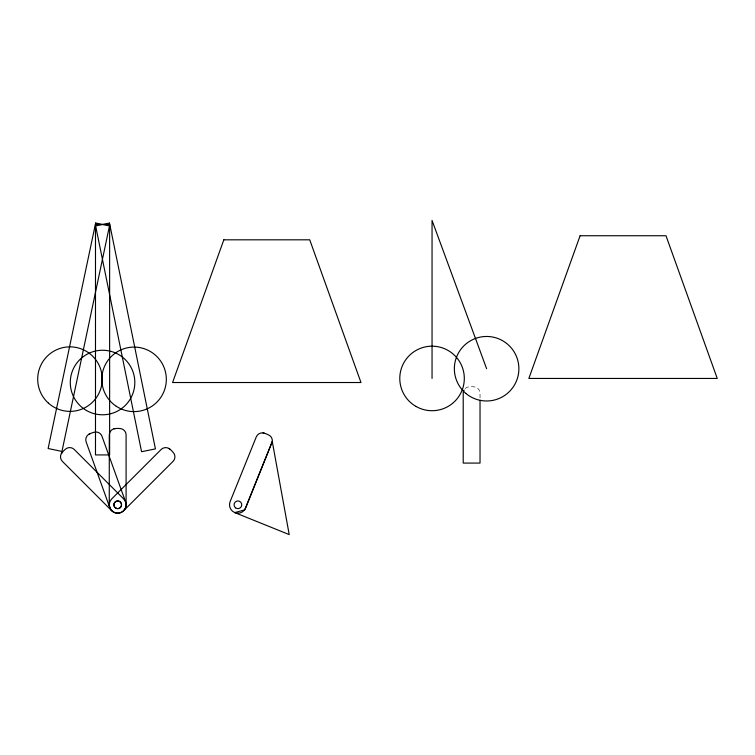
<?xml version="1.0" encoding="UTF-8"?>
<svg xmlns="http://www.w3.org/2000/svg" width="755" height="755" viewBox="0 0 755 755"><rect width="100%" height="100%" fill="white"/><g stroke="black" fill="none" stroke-linecap="round" stroke-linejoin="round"><path stroke-width="0.57" stroke-dasharray="3.77 2.83" d="M480.029 397.904L480.029 393.251A6.455 6.455 0 0 0 475.244 387.022A21.366 21.366 0 0 0 467.996 387.022A6.455 6.455 0 0 0 465.108 388.693"/><path stroke-width="1.13" d="M123.66 510.739L173.037 461.362A6.455 6.455 0 0 0 174.056 453.576A21.366 21.366 0 0 0 168.941 448.451M111.74 510.739L62.372 461.362A6.455 6.455 0 0 1 62.372 452.236M486.616 368.723L432.049 220.413L432.049 378.444M109.805 507.643L86.155 441.949A6.455 6.455 0 0 1 90.043 433.691M480.029 400.235L480.029 463.079L463.211 463.079L463.211 393.251A6.455 6.455 0 0 1 464.08 390.024M126.094 504.793L126.094 434.974A6.455 6.455 0 0 0 121.31 428.736A21.366 21.366 0 0 0 114.062 428.736M264.675 433.342A6.455 6.455 0 0 0 256.275 436.909L230.115 501.65A8.409 8.409 0 0 0 234.758 512.588L289.212 534.587L272.281 441.571A6.455 6.455 0 0 0 269.761 435.635A21.366 21.366 0 0 0 263.042 432.917M88.543 434.465A21.366 21.366 0 0 1 95.366 432.011A6.455 6.455 0 0 1 101.972 436.248L125.623 501.952A8.409 8.409 0 0 1 121.687 512.201A8.409 8.409 0 0 1 110.966 509.804A8.409 8.409 0 0 1 111.778 498.857L161.145 449.48A6.455 6.455 0 0 1 170.271 449.48M61.344 453.576A21.366 21.366 0 0 1 66.468 448.451A6.455 6.455 0 0 1 74.254 449.48L123.631 498.857A8.409 8.409 0 0 1 120.904 512.56A8.409 8.409 0 0 1 109.277 504.793L109.277 434.974A6.455 6.455 0 0 1 115.732 428.519M95.64 223.027L48.122 448.517L61.957 451.433L109.475 225.943L95.64 223.027M272.281 441.571L245.705 507.945A8.409 8.409 0 0 1 234.758 512.588L244.686 509.88L272.281 441.571M223.829 239.816L172.574 382.521L360.975 382.521L309.729 239.816L223.829 239.816M580.104 235.739L528.849 378.444L717.25 378.444L665.995 235.739L580.104 235.739M109.484 223.074L95.63 225.896L141.572 451.707L155.426 448.895L109.484 223.074M109.626 224.48L95.489 224.48L95.489 454.925L109.626 454.925L109.626 224.48M235.598 507.86A3.841 3.841 0 0 0 241.723 505.265A3.841 3.841 0 0 0 236.409 501.263A3.841 3.841 0 0 0 235.598 507.86M115.798 508.124A3.841 3.841 0 0 0 121.555 504.793A3.841 3.841 0 0 0 115.798 501.471A3.841 3.841 0 0 0 115.798 508.124M115.77 508.124A3.841 3.841 0 0 0 121.527 504.793A3.841 3.841 0 0 0 115.77 501.471A3.841 3.841 0 0 0 115.77 508.124M116.251 406.256A32.267 32.267 0 0 0 166.27 381.313A32.267 32.267 0 0 0 119.667 350.471A32.267 32.267 0 0 0 116.251 406.256M48.424 403.142A32.267 32.267 0 0 0 101.538 385.777A32.267 32.267 0 0 0 59.947 348.451A32.267 32.267 0 0 0 48.424 403.142M86.419 410.465A32.267 32.267 0 0 0 134.824 382.521A32.267 32.267 0 0 0 86.419 354.576A32.267 32.267 0 0 0 86.419 410.465M465.967 393.515A32.267 32.267 0 0 0 518.411 374.216A32.267 32.267 0 0 0 475.471 338.448A32.267 32.267 0 0 0 465.967 393.515M415.911 406.388A32.267 32.267 0 0 0 464.316 378.444A32.267 32.267 0 0 0 415.911 350.509A32.267 32.267 0 0 0 415.911 406.388"/></g></svg>
